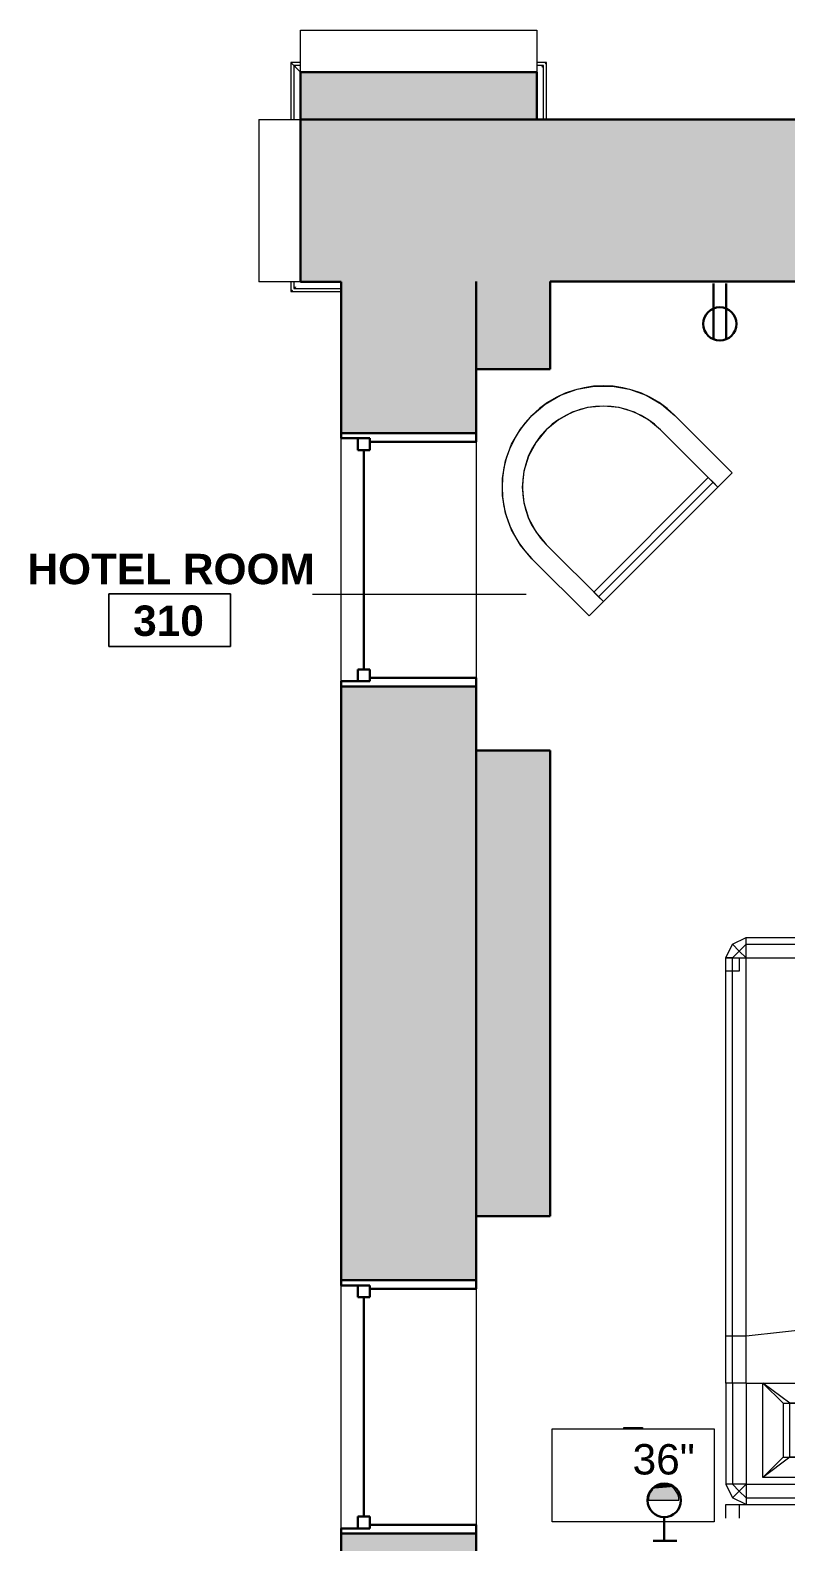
# Model space of a CAD drawing. Header units: inches. Extents: x -1159 to 2819, y -194 to 4438.
# Drawn here: x -1081.1 to -969.2, y 603.1 to 827.1 of the extents above; entities that cross this region are included whole.
import ezdxf

# ---------------------------------------------------------------- set-up
doc = ezdxf.new("R2010")
doc.units = ezdxf.units.IN
doc.header["$MEASUREMENT"] = 0
for name, color, linetype, lineweight in [('A-ANNO-NOTE', 131, 'Continuous', 40), ('A-AREA-IDEN', 2, 'Continuous', 9), ('A-GLAZ', 151, 'Continuous', 18), ('A-WALL', 113, 'Continuous', 18), ('A-WALL-PATT', 111, 'Continuous', 18), ('G-IMPT', 8, 'Continuous', 9), ('I-FURN', 30, 'Continuous', 9)]:
    doc.layers.add(name, color=color, linetype=linetype, lineweight=lineweight)
doc.styles.add('Swis721 Lt BT', font='swissl.ttf', dxfattribs={"height": 4.5})
doc.styles.add('Swis721 Lt BT_B', font='', dxfattribs={"height": 4.5})
doc.styles.get('Swis721 Lt BT_B').set_extended_font_data('Swis721 Lt BT', bold=True)

# ---------------------------------------------------------------- blocks, each defined once
blk = doc.blocks.new('Double Hung - side window 4_ X 4_6_-6972803-3RD FLOOR - POWER _ SIGNAL B')
at = {"layer": 'A-GLAZ', "color": 8, "lineweight": 30}
for p, q in [((-18.75, 10), (-18, 10)), ((-18, 5.75), (-18, 10)), ((18, 5.75), (18, 10)), ((18.75, 10), (18, 10)), ((-18, 7.5), (-18, 5.75)), ((-18, 7.5), (-16.25, 7.5)), ((-16.25, 7.5), (-16.25, 5.75)), ((16.25, 7.5), (16.25, 5.75)), ((18, 7.5), (16.25, 7.5)), ((18, 7.5), (18, 5.75)), ((-18, 5.75), (-16.25, 5.75)), ((-18, 5.75), (-17.5, 5.75)), ((-17.5, -10), (-17.5, 5.75)), ((-16.25, 6.625), (16.25, 6.625)), ((18, 5.75), (16.25, 5.75)), ((17.5, 5.75), (18, 5.75)), ((17.5, 5.75), (17.5, -10)), ((-17.5, -10), (-18.75, -10)), ((17.5, -10), (18.75, -10))]:
    blk.add_line(p, q, dxfattribs=at)
blk = doc.blocks.new('Bed_761 - 12ZBED05_dwg-6542241-3RD FLOOR - POWER _ SIGNAL B')
at = {"layer": 'G-IMPT'}
for p, q in [((1, 78), (3, 78)), ((1, 78), (3, 78)), ((1, 78), (3, 78)), ((1, 78), (3, 78)), ((3, 78), (3, 0)), ((3, 78), (3, 75)), ((3, 78), (3, 76)), ((3, 78), (3, 76)), ((3, 78), (3, 0)), ((3, 75), (4, 77)), ((3, 75), (4, 77)), ((6, 78), (4, 77)), ((6, 78), (4, 77)), ((5, 76), (4, 77)), ((6, 77), (5, 76)), ((21, 78), (6, 78)), ((21, 78), (6, 78)), ((6, 77), (6, 78)), ((6, 75), (6, 77)), ((21, 77), (6, 77)), ((21, 78), (28, 78)), ((21, 78), (28, 78)), ((21, 77), (21, 78)), ((21, 75), (21, 77)), ((21, 77), (28, 77)), ((28, 78), (84, 78)), ((28, 78), (84, 78)), ((28, 78), (28, 77)), ((28, 77), (28, 75)), ((28, 77), (84, 77)), ((82, 76), (82, 78)), ((82, 76), (82, 78)), ((82, 78), (84, 78)), ((82, 78), (84, 78)), ((84, 78), (86, 77)), ((84, 78), (86, 77)), ((84, 77), (84, 78)), ((84, 78), (84, 76)), ((84, 78), (84, 76)), ((84, 77), (84, 75)), ((84, 77), (85, 76)), ((85, 76), (86, 77)), ((86, 77), (87, 75)), ((86, 77), (87, 75)), ((3, 76), (1, 76)), ((3, 76), (1, 76)), ((3, 75), (3, 3)), ((3, 75), (3, 3)), ((4, 75), (3, 75)), ((3, 75), (3, 3)), ((4, 75), (5, 76)), ((6, 75), (4, 75)), ((4, 75), (4, 3)), ((6, 75), (5, 76)), ((21, 75), (6, 75)), ((6, 75), (6, 3)), ((21, 75), (21, 72.5)), ((21, 75), (28, 75)), ((28, 75), (36, 3)), ((28, 75), (84, 75)), ((84, 76), (82, 76)), ((84, 76), (82, 76)), ((84, 75), (85, 76)), ((84, 75), (86, 75)), ((84, 75), (84, 3)), ((85, 76), (86, 75)), ((86, 75), (87, 75)), ((86, 75), (86, 3)), ((87, 75), (87, 3)), ((87, 75), (87, 3)), ((7, 42.5), (7, 72.5)), ((7, 72.5), (21, 72.5)), ((7, 72.5), (10, 69.5)), ((10, 68.5), (7, 72.5)), ((21, 72.5), (18, 69.5)), ((18, 68.5), (21, 72.5)), ((21, 72.5), (21, 42.5)), ((21, 72.5), (21, 42.5)), ((10, 69.5), (10, 68.5)), ((18, 69.5), (10, 69.5)), ((18, 69.5), (18, 68.5)), ((10, 68.5), (10, 46.5)), ((10, 46.5), (10, 68.5)), ((10, 68.5), (18, 68.5)), ((18, 68.5), (18, 46.5)), ((18, 46.5), (18, 68.5)), ((10, 46.5), (7, 42.5)), ((7, 42.5), (10, 45.5)), ((10, 46.5), (10, 45.5)), ((10, 46.5), (18, 46.5)), ((18, 45.5), (10, 45.5)), ((18, 46.5), (18, 45.5)), ((18, 46.5), (21, 42.5)), ((21, 42.5), (18, 45.5)), ((7, 42.5), (21, 42.5)), ((21, 42.5), (21, 35.5)), ((7, 5.5), (7, 35.5)), ((7, 35.5), (21, 35.5)), ((10, 32.5), (7, 35.5)), ((7, 35.5), (10, 31.5)), ((18, 32.5), (21, 35.5)), ((21, 35.5), (18, 31.5)), ((21, 35.5), (21, 5.5)), ((21, 35.5), (21, 5.5)), ((10, 32.5), (18, 32.5)), ((10, 32.5), (10, 31.5)), ((10, 31.5), (10, 9.5)), ((18, 31.5), (10, 31.5)), ((10, 31.5), (10, 9.5)), ((18, 32.5), (18, 31.5)), ((18, 31.5), (18, 9.5)), ((18, 31.5), (18, 9.5)), ((7, 5.5), (10, 9.5)), ((10, 9.5), (10, 8.5)), ((18, 9.5), (10, 9.5)), ((18, 9.5), (18, 8.5)), ((21, 5.5), (18, 9.5)), ((10, 8.5), (7, 5.5)), ((10, 8.5), (18, 8.5)), ((21, 5.5), (18, 8.5)), ((7, 5.5), (21, 5.5)), ((21, 5.5), (21, 3)), ((4, 1), (3, 3)), ((4, 1), (3, 3)), ((4, 3), (3, 3)), ((3, 3), (3, 0)), ((6, 3), (4, 3)), ((5, 2), (4, 3)), ((6, 3), (5, 2)), ((21, 3), (6, 3)), ((6, 3), (6, 1)), ((21, 3), (21, 1)), ((21, 3), (36, 3)), ((36, 1), (36, 3)), ((36, 3), (84, 3)), ((86, 3), (84, 3)), ((84, 3), (85, 2)), ((84, 3), (84, 1)), ((86, 3), (85, 2)), ((87, 3), (86, 1)), ((87, 3), (86, 1)), ((86, 3), (87, 3)), ((1, 2), (3, 2)), ((1, 2), (3, 2)), ((3, 0), (1, 0)), ((3, 2), (3, 0)), ((3, 2), (3, 0)), ((5, 2), (4, 1)), ((6, 0), (4, 1)), ((6, 0), (4, 1)), ((6, 1), (5, 2)), ((21, 1), (6, 1)), ((6, 1), (6, 0)), ((21, 0), (6, 0)), ((21, 1), (21, 0)), ((21, 1), (36, 1)), ((21, 0), (36, 0)), ((36, 1), (36, 0)), ((36, 1), (84, 1)), ((36, 0), (84, 0)), ((82, 0), (82, 2)), ((82, 0), (82, 2)), ((82, 2), (84, 2)), ((82, 2), (84, 2)), ((85, 2), (84, 1)), ((84, 2), (84, 0)), ((84, 2), (84, 0)), ((86, 1), (84, 0)), ((86, 1), (84, 0)), ((84, 1), (84, 0)), ((85, 2), (86, 1)), ((1, 0), (3, 0)), ((3, 0), (1, 0)), ((3, 0), (1, 0)), ((21, 0), (6, 0)), ((21, 0), (36, 0)), ((36, 0), (84, 0)), ((84, 0), (82, 0)), ((84, 0), (82, 0))]:
    blk.add_line(p, q, dxfattribs=at)
blk = doc.blocks.new('Bed_761 - Bed_761-6542247-3RD FLOOR - POWER _ SIGNAL B')
blk.add_blockref('Bed_761 - 12ZBED05_dwg-6542241-3RD FLOOR - POWER _ SIGNAL B', (0, 0))
blk = doc.blocks.new('F-Chairs - LC-3-8286605-3RD FLOOR - POWER _ SIGNAL B')
at = {"layer": 'I-FURN'}
for p, q in [((-15, -15), (-15, -27)), ((-15, -27), (-15, -15)), ((-15, -27), (-15, -15)), ((-12, -27), (-12, -15)), ((-12, -15), (-12, -27)), ((-12, -15), (-12, -27)), ((12, -15), (12, -27)), ((12, -27), (12, -15)), ((12, -27), (12, -15)), ((15, -27), (15, -15)), ((15, -15), (15, -27)), ((15, -15), (15, -27)), ((-12, -27), (-12, -25)), ((-12, -25), (-12, -26)), ((-12, -25), (12, -25)), ((12, -26), (-12, -26)), ((-12, -26), (-12, -27)), ((12, -26), (-12, -26)), ((12, -26), (12, -25)), ((12, -25), (12, -27)), ((12, -27), (12, -26)), ((-15, -27), (-12, -27)), ((-12, -27), (-15, -27)), ((-12, -27), (-15, -27)), ((12, -27), (-12, -27)), ((12, -27), (-12, -27)), ((-12, -27), (12, -27)), ((12, -27), (-12, -27)), ((12, -27), (15, -27)), ((15, -27), (12, -27)), ((15, -27), (12, -27))]:
    blk.add_line(p, q, dxfattribs=at)
at = {"layer": 'I-FURN', "flags": 128}
for points in [[(-15, -15), (-14.77, -12.4), (-14.1, -9.87), (-12.99, -7.5), (-11.49, -5.36), (-9.64, -3.51), (-7.5, -2.01), (-5.13, -0.9), (-2.6, -0.23), (0, 0), (2.6, -0.23), (5.13, -0.9), (7.5, -2.01), (9.64, -3.51), (11.49, -5.36), (12.99, -7.5), (14.1, -9.87), (14.77, -12.4), (15, -15)], [(12, -15), (11.77, -12.66), (11.09, -10.41), (9.98, -8.33), (8.49, -6.51), (6.67, -5.02), (4.59, -3.91), (2.34, -3.23), (0, -3), (-2.34, -3.23), (-4.59, -3.91), (-6.67, -5.02), (-8.49, -6.51), (-9.98, -8.33), (-11.09, -10.41), (-11.77, -12.66), (-12, -15)]]:
    blk.add_lwpolyline(points, dxfattribs=at)
at = {"layer": 'I-FURN'}
for radius, start in [(15, 360), (15, 360), (12, 0), (12, 0)]:
    blk.add_arc((0, -15), radius, start, 180, dxfattribs=at)
blk = doc.blocks.new('Bed_Side_Table_5122 - T-4-6544723-3RD FLOOR - POWER _ SIGNAL B')
at = {"layer": 'I-FURN'}
for p, q in [((-12, 9.79), (-1.38, 9.79)), ((-12, -3.99), (-12, 9.79)), ((-1.38, 10), (1.38, 10)), ((-1.38, 9.79), (-1.38, 10)), ((-1.38, 9.79), (1.38, 9.79)), ((1.38, 10), (1.38, 9.79)), ((1.38, 9.79), (12, 9.79)), ((12, 9.79), (12, -3.99)), ((12, -3.99), (-12, -3.99))]:
    blk.add_line(p, q, dxfattribs=at)
blk = doc.blocks.new('Room Tag - Room Name and Number-3379422-3RD FLOOR - POWER _ SIGNAL B')
at = {"layer": 'A-AREA-IDEN'}
for p, q in [((-0.1881, -0.1636), (-0.1881, -0.0018)), ((-0.1881, -0.0018), (0.1869, -0.0018)), ((0.1869, -0.0018), (-0.1881, -0.0018)), ((-0.1881, -0.0018), (-0.1881, -0.1636)), ((0.1869, -0.0018), (0.1869, -0.1636)), ((0.1869, -0.1636), (0.1869, -0.0018)), ((0.1869, -0.1636), (-0.1881, -0.1636)), ((-0.1881, -0.1636), (0.1869, -0.1636))]:
    blk.add_line(p, q, dxfattribs=at)

msp = doc.modelspace()

# ---------------------------------------------------------------- hatches: boundary and pattern name
at = {"layer": 'A-ANNO-NOTE', "lineweight": 9}
for points in [[(-988.82, 611), (-986.03, 611.24), (-988.09, 611.46)], [(-988.82, 611), (-988.16, 611.43), (-988.44, 611.29)], [(-988.09, 611.46), (-987.31, 611.62), (-987.63, 611.59)], [(-986.03, 611.24), (-987.31, 611.62), (-988.09, 611.46)], [(-986.03, 611.24), (-987.23, 611.62), (-987.31, 611.62)], [(-986.83, 611.57), (-986.91, 611.59), (-987.23, 611.62)], [(-986.03, 611.24), (-986.83, 611.57), (-987.23, 611.62)], [(-986.31, 611.4), (-986.53, 611.49), (-986.83, 611.57)], [(-986.03, 611.24), (-986.31, 611.4), (-986.83, 611.57)], [(-989.52, 609.27), (-985.02, 609.35), (-989.47, 609.83)], [(-985.02, 609.27), (-985.02, 609.35), (-989.52, 609.27)], [(-989.47, 609.83), (-988.82, 611), (-989.13, 610.63)], [(-989.47, 609.83), (-985.09, 609.91), (-988.82, 611)], [(-989.47, 609.83), (-989.13, 610.63), (-989.33, 610.28)], [(-985.02, 609.35), (-985.09, 609.91), (-989.47, 609.83)], [(-985.09, 609.91), (-986.03, 611.24), (-988.82, 611)], [(-985.09, 609.91), (-985.16, 610.14), (-986.03, 611.24)], [(-985.16, 610.14), (-985.61, 610.88), (-986.03, 611.24)], [(-985.16, 610.14), (-985.29, 610.43), (-985.55, 610.82)]]:
    msp.add_hatch(color=256, dxfattribs=at).paths.add_polyline_path(points, flags=0)
at = {"layer": 'A-WALL-PATT', "lineweight": 9}
for points in [[(-1006.06, 813.87), (-1006.06, 820.87), (-1041.06, 820.87), (-1041.06, 813.87), (-1019.57, 813.87)], [(-1039.39, 789.81), (-1035.06, 789.81), (-1035.06, 813.87), (-1041.06, 813.87), (-1041.06, 789.81)], [(-1004.06, 776.87), (-1004.06, 789.87), (-1015.06, 789.87), (-1015.06, 776.87)], [(-1004.06, 651.37), (-1004.06, 720.37), (-1015.06, 720.37), (-1015.06, 651.37)]]:
    msp.add_hatch(color=7, dxfattribs=at).paths.add_polyline_path(points, flags=0)
h = msp.add_hatch(color=7, dxfattribs=at)
h.paths.add_polyline_path([(-875.87, 789.87), (-872.06, 789.87), (-872.06, 813.87), (-902.31, 813.87), (-902.31, 789.87), (-880.83, 789.87)], flags=0)
h.paths.add_polyline_path([(-940.29, 789.87), (-939.81, 789.87), (-939.81, 813.87), (-1035.06, 813.87), (-1035.06, 789.87), (-960.11, 789.87)], flags=0)
h = msp.add_hatch(color=7, dxfattribs=at)
h.paths.add_polyline_path([(-1020.29, 16.25), (-1015.06, 16.25), (-1015.06, 96), (-1035.06, 96), (-1035.06, 16.25)], flags=0)
h.paths.add_polyline_path([(-1035.06, 133.5), (-1015.06, 133.5), (-1015.06, 216), (-1035.06, 216), (-1035.06, 149.62)], flags=0)
h.paths.add_polyline_path([(-1015.06, 253.5), (-1015.06, 342), (-1035.06, 342), (-1035.06, 253.5), (-1019.57, 253.5)], flags=0)
h.paths.add_polyline_path([(-1035.06, 379.5), (-1015.06, 379.5), (-1015.06, 468.12), (-1035.06, 468.12)], flags=0)
h.paths.add_polyline_path([(-1035.06, 505.62), (-1015.06, 505.62), (-1015.06, 604.37), (-1035.06, 604.37), (-1035.06, 546.41)], flags=0)
h.paths.add_polyline_path([(-1015.06, 641.87), (-1015.06, 729.87), (-1035.06, 729.87), (-1035.06, 641.87)], flags=0)
h.paths.add_polyline_path([(-1015.06, 767.37), (-1015.06, 789.87), (-1035.06, 789.87), (-1035.06, 767.37)], flags=0)

# ---------------------------------------------------------------- linework, layer by layer
at = {"layer": 'A-ANNO-NOTE', "lineweight": 30}
for p, q in [((-979.9, 789.55), (-979.9, 781.28)), ((-977.98, 789.55), (-977.98, 781.28)), ((-987.19, 603.29), (-987.19, 606.8)), ((-988.82, 603.29), (-985.32, 603.29))]:
    msp.add_line(p, q, dxfattribs=at)
at = {"layer": 'A-ANNO-NOTE', "lineweight": 9}
msp.add_line((-989.52, 609.27), (-985.02, 609.27), dxfattribs=at)
at = {"layer": 'A-ANNO-NOTE', "lineweight": 30}
for centre, radius in [((-978.94, 783.57), 2.47), ((-987.18, 609.27), 2.48)]:
    msp.add_circle(centre, radius, dxfattribs=at)
at = {"layer": 'A-ANNO-NOTE', "lineweight": 9}
msp.add_arc((-987.27, 609.37), 2.25, 357.6427, 182.3573, dxfattribs=at)
at = {"layer": 'A-AREA-IDEN'}
msp.add_line((-1007.65, 743.46), (-1039.3, 743.46), dxfattribs=at)
at = {"layer": 'A-WALL', "lineweight": 9}
for p, q in [((-1041.06, 820.87), (-1041.06, 827.08)), ((-1041.06, 827.08), (-1006.06, 827.08)), ((-1006.06, 827.08), (-1006.06, 820.87)), ((-1041.06, 822.3), (-1042.49, 822.3)), ((-1042.49, 822.3), (-1042.49, 813.87)), ((-1042.06, 821.87), (-1042.31, 822.12)), ((-1004.63, 822.3), (-1006.06, 822.3)), ((-1004.63, 813.87), (-1004.63, 822.3)), ((-1041.06, 821.87), (-1042.06, 821.87)), ((-1042.06, 821.87), (-1042.06, 813.87)), ((-1041.06, 820.87), (-1041.81, 821.62)), ((-1005.06, 821.87), (-1006.06, 821.87)), ((-1005.06, 813.87), (-1005.06, 821.87)), ((-1047.27, 813.87), (-1041.06, 813.87)), ((-1047.27, 813.87), (-1047.27, 789.81)), ((-1041.06, 789.81), (-1047.27, 789.81)), ((-1042.49, 789.81), (-1042.49, 788.38)), ((-1042.49, 788.38), (-1035.06, 788.38)), ((-1042.06, 789.81), (-1042.06, 788.81)), ((-1042.06, 788.81), (-1035.06, 788.81)), ((-1035.06, 729.87), (-1035.06, 767.37)), ((-1015.06, 767.37), (-1015.06, 729.87)), ((-1035.06, 604.37), (-1035.06, 641.87)), ((-1015.06, 641.87), (-1015.06, 604.37))]:
    msp.add_line(p, q, dxfattribs=at)
at = {"layer": 'A-WALL', "color": 8, "lineweight": 30}
for p, q in [((-1041.06, 820.87), (-1041.06, 789.81)), ((-1006.06, 820.87), (-1041.06, 820.87)), ((-1006.06, 813.87), (-1006.06, 820.87)), ((-1041.06, 813.87), (-939.81, 813.87)), ((-1041.06, 789.81), (-1035.06, 789.81)), ((-1035.06, 789.81), (-1035.06, 767.37)), ((-1015.06, 789.87), (-1015.06, 767.37)), ((-1004.06, 789.87), (-939.81, 789.87)), ((-1004.06, 776.87), (-1004.06, 789.87)), ((-1015.06, 776.87), (-1004.06, 776.87)), ((-1035.06, 767.37), (-1015.06, 767.37)), ((-1035.06, 729.87), (-1035.06, 641.87)), ((-1015.06, 729.87), (-1035.06, 729.87)), ((-1015.06, 641.87), (-1015.06, 729.87)), ((-1004.06, 720.37), (-1015.06, 720.37)), ((-1004.06, 651.37), (-1004.06, 720.37)), ((-1015.06, 651.37), (-1004.06, 651.37)), ((-1035.06, 641.87), (-1015.06, 641.87)), ((-1035.06, 604.37), (-1035.06, 584.57)), ((-1015.06, 604.37), (-1035.06, 604.37)), ((-1015.06, 505.62), (-1015.06, 604.37))]:
    msp.add_line(p, q, dxfattribs=at)
at = {"layer": 'A-WALL', "lineweight": 9, "flags": 128}
for points in [[(-1042.31, 822.12), (-1042.36, 822.17), (-1042.4, 822.21), (-1042.44, 822.25), (-1042.46, 822.28), (-1042.48, 822.29), (-1042.49, 822.3)], [(-1042.49, 822.3), (-1042.48, 822.29), (-1042.46, 822.28), (-1042.44, 822.25), (-1042.4, 822.21), (-1042.36, 822.17), (-1042.31, 822.12)], [(-1041.81, 821.62), (-1041.88, 821.69), (-1041.94, 821.75), (-1041.99, 821.8), (-1042.03, 821.84), (-1042.05, 821.87), (-1042.06, 821.87)], [(-1042.06, 821.87), (-1042.05, 821.87), (-1042.03, 821.84), (-1041.99, 821.8), (-1041.94, 821.75), (-1041.88, 821.69), (-1041.81, 821.62)]]:
    msp.add_lwpolyline(points, dxfattribs=at)
at = {"layer": 'A-WALL', "lineweight": 9}
for points, knots in [([(-1004.81, 822.12), (-1004.8, 822.14), (-1004.77, 822.16), (-1004.74, 822.19), (-1004.73, 822.21), (-1004.71, 822.22), (-1004.7, 822.23), (-1004.69, 822.25), (-1004.68, 822.26), (-1004.67, 822.27), (-1004.66, 822.28), (-1004.65, 822.29), (-1004.64, 822.3), (-1004.63, 822.3), (-1004.63, 822.3)], [0, 0, 0, 0, 0.166667, 0.25, 0.333333, 0.375, 0.416667, 0.5, 0.541667, 0.583333, 0.666667, 0.75, 0.833333, 1, 1, 1, 1]), ([(-1005.31, 821.62), (-1005.29, 821.65), (-1005.26, 821.68), (-1005.22, 821.72), (-1005.19, 821.74), (-1005.17, 821.76), (-1005.15, 821.78), (-1005.14, 821.8), (-1005.12, 821.81), (-1005.11, 821.83), (-1005.09, 821.84), (-1005.08, 821.86), (-1005.07, 821.87), (-1005.06, 821.87), (-1005.06, 821.87)], [0, 0, 0, 0, 0.0833333, 0.125, 0.1666667, 0.1875, 0.2083333, 0.25, 0.2708333, 0.2916667, 0.3333333, 0.375, 0.4166667, 0.5, 0.5, 0.5, 0.5]), ([(-1042.31, 788.56), (-1042.33, 788.54), (-1042.35, 788.52), (-1042.38, 788.49), (-1042.4, 788.47), (-1042.41, 788.46), (-1042.42, 788.45), (-1042.43, 788.43), (-1042.44, 788.42), (-1042.45, 788.41), (-1042.47, 788.4), (-1042.48, 788.39), (-1042.49, 788.38), (-1042.49, 788.38), (-1042.49, 788.38)], [0, 0, 0, 0, 0.166667, 0.25, 0.333333, 0.375, 0.416667, 0.5, 0.541667, 0.583333, 0.666667, 0.75, 0.833333, 1, 1, 1, 1]), ([(-1041.81, 789.06), (-1041.83, 789.03), (-1041.87, 789), (-1041.91, 788.96), (-1041.93, 788.94), (-1041.95, 788.92), (-1041.97, 788.9), (-1041.98, 788.88), (-1042, 788.87), (-1042.01, 788.85), (-1042.03, 788.84), (-1042.04, 788.83), (-1042.06, 788.81), (-1042.06, 788.81), (-1042.06, 788.81)], [0, 0, 0, 0, 0.0833333, 0.125, 0.1666667, 0.1875, 0.2083333, 0.25, 0.2708333, 0.2916667, 0.3333333, 0.375, 0.4166667, 0.5, 0.5, 0.5, 0.5])]:
    msp.add_open_spline(points, degree=3, knots=knots, dxfattribs=at)

# ---------------------------------------------------------------- block references
at = {"layer": 'A-AREA-IDEN', "xscale": 47.99999999999997, "yscale": 47.99999999999997, "zscale": 47.99999999999997}
msp.add_blockref('Room Tag - Room Name and Number-3379422-3RD FLOOR - POWER _ SIGNAL B', (-1060.43, 743.65), dxfattribs=at)
at = {"layer": 'A-GLAZ', "rotation": 89.99999999999991}
for p in [(-1025.06, 748.62), (-1025.06, 623.12)]:
    msp.add_blockref('Double Hung - side window 4_ X 4_6_-6972803-3RD FLOOR - POWER _ SIGNAL B', p, dxfattribs=at)
at = {"layer": 'I-FURN'}
for name, p, rotation in [('F-Chairs - LC-3-8286605-3RD FLOOR - POWER _ SIGNAL B', (-1006.81, 770), 45.00000000000009), ('Bed_761 - Bed_761-6542247-3RD FLOOR - POWER _ SIGNAL B', (-900.06, 605.65), 90.00000000000014)]:
    msp.add_blockref(name, p, dxfattribs=dict(at, rotation=rotation))
msp.add_blockref('Bed_Side_Table_5122 - T-4-6544723-3RD FLOOR - POWER _ SIGNAL B', (-991.8, 610.05), dxfattribs=at)

# ---------------------------------------------------------------- texts
at = {"layer": 'A-ANNO-NOTE', "lineweight": 9, "insert": (-991.87, 617.6), "char_height": 4.5, "width": 10.302, "attachment_point": 1, "style": 'Swis721 Lt BT'}
msp.add_mtext('36"', dxfattribs=at)
at = {"layer": 'A-AREA-IDEN', "char_height": 4.5, "attachment_point": 1, "style": 'Swis721 Lt BT_B'}
for s, insert, width in [('HOTEL ROOM', (-1081.55, 749.51), 51.0555), ('310', (-1065.88, 741.85), 12.726)]:
    msp.add_mtext(s, dxfattribs=dict(at, insert=insert, width=width))

doc.saveas('drawing.dxf')
